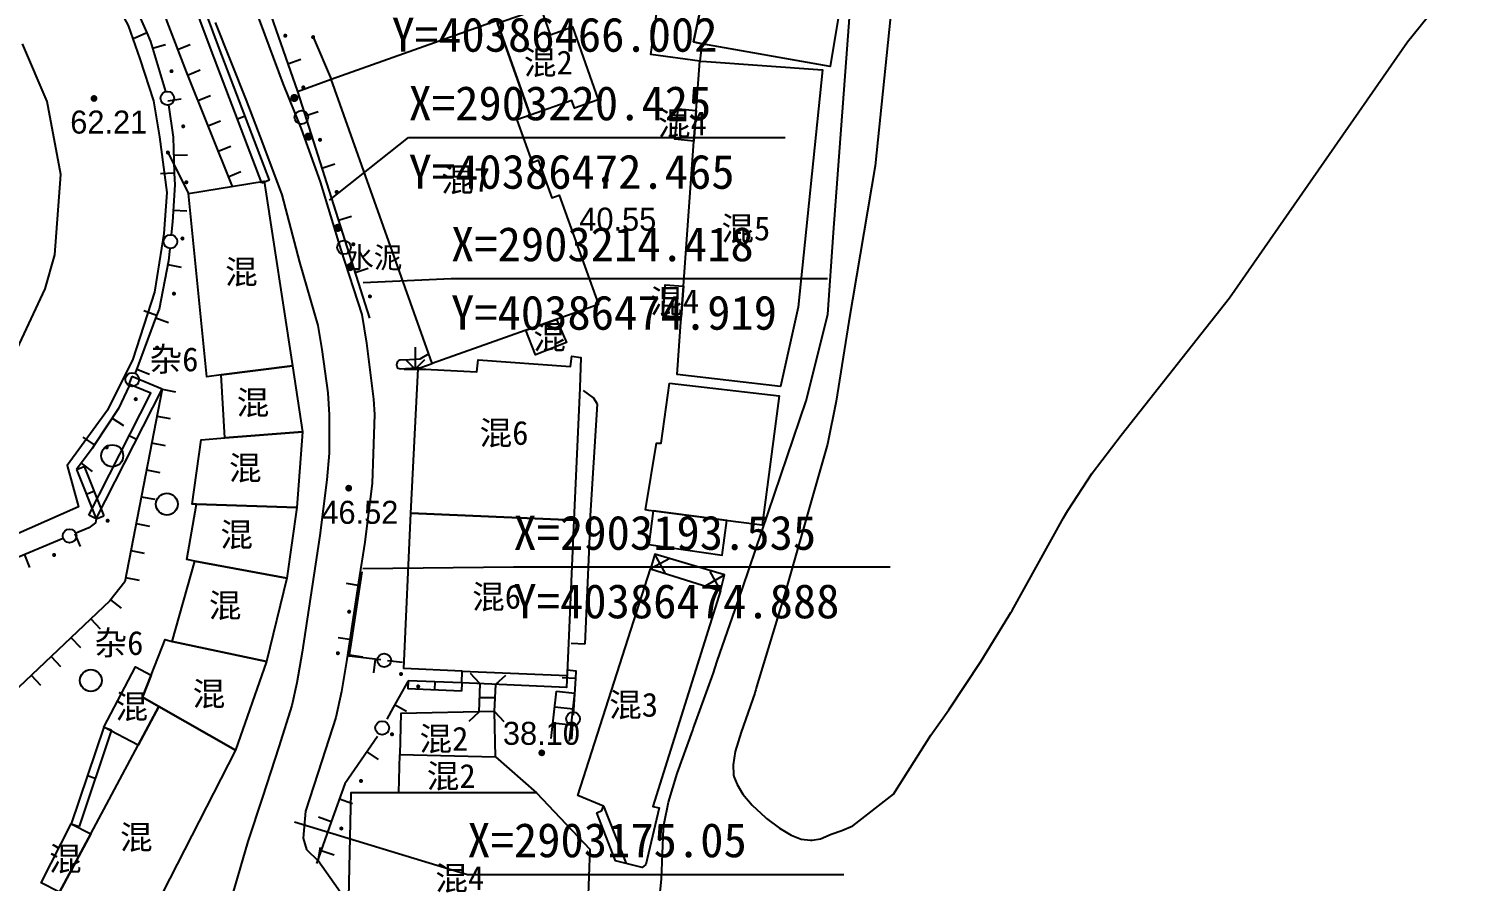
# Model space of a CAD drawing. Header units: metres. Extents: x 36500 to 80772748, y -35000 to 5806266.
# Drawn here: x 40382659 to 40382764.2, y 2902354.7 to 2902416.9 of the extents above; entities that cross this region are included whole.
import ezdxf
from ezdxf.enums import TextEntityAlignment as Align

# ---------------------------------------------------------------- set-up
doc = ezdxf.new("R2010")
doc.units = ezdxf.units.M
doc.header["$LTSCALE"] = 10
for name, pattern in [('2', [0]), ('229', [1.5, 1, -0.5]), ('243432', [0]), ('999400', [0])]:
    doc.linetypes.add(name, pattern=pattern)
doc.layers.add('dx', color=252, linetype='Continuous')
doc.layers.add('坐标', color=7, linetype='Continuous')
doc.styles.add('DMZD', font='')
doc.styles.add('HZ', font='')
doc.styles.add('JMXD', font='')
doc.styles.add('JTXD', font='')
doc.styles.add('ZBZD', font='')
doc.styles.get('DMZD').set_extended_font_data('方正中等线简体')
doc.styles.get('HZ').set_extended_font_data('SimSun')
doc.styles.get('JMXD').set_extended_font_data('SimSun')
doc.styles.get('JTXD').set_extended_font_data('SimSun')
doc.styles.get('ZBZD').set_extended_font_data('SimSun')
doc.linetypes.add('120', pattern='A,0,[149,SSAAA.SHX,S=0.1,R=0,X=0,Y=0],-0.8', length=0.8)

# ---------------------------------------------------------------- blocks, each defined once
blk = doc.blocks.new('954200')
at = {"color": 0, "linetype": 'Continuous', "lineweight": -3, "flags": 128}
for points in [[(0, 1.6), (0, 0), (0.707, 0.707)], [(-0.8, 0), (0.8, 0)], [(-0.707, 0.707), (0, 0)]]:
    blk.add_lwpolyline(points, dxfattribs=at)
blk = doc.blocks.new('931300')
at = {"color": 0, "linetype": 'Continuous', "lineweight": -3}
blk.add_circle((0, 0), 0.8, dxfattribs=at)
blk = doc.blocks.new('6452110')
at = {"linetype": '2'}
h = blk.add_hatch(color=0, dxfattribs=at)
edge = h.paths.add_edge_path(flags=0)
edge.add_arc((0, 0.85), 0.15, 0, 360)
blk = doc.blocks.new('6452120')
at = {"color": 0, "linetype": 'Continuous', "flags": 128}
blk.add_lwpolyline([(0, 0), (0, 1)], dxfattribs=at)
blk = doc.blocks.new('4641010')
at = {"color": 0, "linetype": 'Continuous', "flags": 128}
blk.add_lwpolyline([(0, 0), (0, 1)], dxfattribs=at)
blk = doc.blocks.new('5210030')
at = {"linetype": '2'}
h = blk.add_hatch(color=0, dxfattribs=at)
edge = h.paths.add_edge_path(flags=0)
edge.add_arc((3.85, 0), 0.15, 0, 360)
at = {"color": 0, "linetype": 'Continuous', "flags": 128}
blk.add_lwpolyline([(3.8, 0), (0.5, 0)], dxfattribs=at)
blk = doc.blocks.new('gc200')
at = {"linetype": '2'}
h = blk.add_hatch(color=0, dxfattribs=at)
edge = h.paths.add_edge_path(flags=0)
edge.add_arc((0, 0), 0.25, 0, 360)

msp = doc.modelspace()

# ---------------------------------------------------------------- hatches: boundary and pattern name
at = {"layer": 'dx', "linetype": '2'}
h = msp.add_hatch(color=252, dxfattribs=at)
edge = h.paths.add_edge_path(flags=0)
edge.add_arc((40382677.728, 2902416.405), 0.15, 0, 360)
h = msp.add_hatch(color=252, dxfattribs=at)
edge = h.paths.add_edge_path(flags=0)
edge.add_arc((40382679.047, 2902412.628), 0.15, 0, 360)
at = {"layer": 'dx', "linetype": '999400'}
h = msp.add_hatch(color=252, dxfattribs=at)
edge = h.paths.add_edge_path(flags=0)
edge.add_arc((40382678.39, 2902411.858), 0.3, 0, 360)
h = msp.add_hatch(color=252, dxfattribs=at)
edge = h.paths.add_edge_path(flags=0)
edge.add_arc((40382679.418, 2902409.039), 0.3, 0, 360)
at = {"layer": 'dx', "linetype": '2'}
h = msp.add_hatch(color=252, dxfattribs=at)
edge = h.paths.add_edge_path(flags=0)
edge.add_arc((40382680.269, 2902408.805), 0.15, 0, 360)
h = msp.add_hatch(color=252, dxfattribs=at)
edge = h.paths.add_edge_path(flags=0)
edge.add_arc((40382681.483, 2902404.994), 0.15, 0, 360)
at = {"layer": 'dx', "linetype": '999400'}
h = msp.add_hatch(color=252, dxfattribs=at)
edge = h.paths.add_edge_path(flags=0)
edge.add_arc((40382681.569, 2902402.378), 0.3, 0, 360)
at = {"layer": 'dx', "linetype": '2'}
h = msp.add_hatch(color=252, dxfattribs=at)
edge = h.paths.add_edge_path(flags=0)
edge.add_arc((40382682.697, 2902401.183), 0.15, 0, 360)
at = {"layer": 'dx', "linetype": '999400'}
h = msp.add_hatch(color=252, dxfattribs=at)
edge = h.paths.add_edge_path(flags=0)
edge.add_arc((40382682.466, 2902399.515), 0.3, 0, 360)
at = {"layer": 'dx', "linetype": '2'}
h = msp.add_hatch(color=252, dxfattribs=at)
edge = h.paths.add_edge_path(flags=0)
edge.add_arc((40382683.911, 2902397.371), 0.15, 0, 360)
h = msp.add_hatch(color=252, dxfattribs=at)
edge = h.paths.add_edge_path(flags=0)
edge.add_arc((40382682.394, 2902374.357), 0.15, 0, 360)

# ---------------------------------------------------------------- linework, layer by layer
at = {"layer": 'dx', "color": 252, "linetype": 'Continuous', "lineweight": -3, "flags": 128}
for points in [[(40382707.553, 2902415.947), (40382708.501, 2902420.447), (40382708.763, 2902421.692), (40382708.979, 2902422.719), (40382704.47, 2902423.402), (40382705.318, 2902428.987), (40382705.363, 2902429.287), (40382708.142, 2902428.865), (40382708.501, 2902428.81), (40382709.868, 2902428.602), (40382709.746, 2902427.791), (40382719.526, 2902426.209), (40382717.514, 2902414.156), (40382708.164, 2902415.819)], [(40382708.763, 2902421.692), (40382708.501, 2902420.447), (40382707.553, 2902415.947), (40382708.164, 2902415.819), (40382707.998, 2902414.548), (40382704.43, 2902415.038), (40382705.415, 2902422.179), (40382708.501, 2902421.73)], [(40382695.623, 2902410.601), (40382694.642, 2902410.253), (40382695.755, 2902407.147), (40382696.205, 2902407.309), (40382697.188, 2902404.57), (40382697.727, 2902404.764), (40382700.594, 2902396.786), (40382688.468, 2902392.472), (40382681.084, 2902413.224), (40382693.161, 2902417.521), (40382693.233, 2902417.32)], [(40382695.623, 2902410.601), (40382693.233, 2902417.32), (40382696.387, 2902418.422), (40382697.069, 2902416.467), (40382698.716, 2902417.042), (40382700.576, 2902411.717), (40382698.861, 2902411.118), (40382698.67, 2902411.665)], [(40382707.998, 2902414.548), (40382708.501, 2902414.513), (40382716.977, 2902413.922), (40382715.185, 2902396.591), (40382713.89, 2902390.807), (40382706.351, 2902391.671), (40382706.652, 2902395.854), (40382706.815, 2902398.12), (40382707.577, 2902408.696), (40382707.738, 2902410.934)], [(40382707.577, 2902408.696), (40382706.181, 2902408.848), (40382706.424, 2902411.077), (40382707.738, 2902410.934)], [(40382678.246, 2902392.317), (40382673.05, 2902391.638), (40382672.004, 2902391.501), (40382670.652, 2902404.879), (40382676.183, 2902405.795)], [(40382706.652, 2902395.854), (40382705.323, 2902395.942), (40382705.477, 2902398.213), (40382706.815, 2902398.12)], [(40382697.546, 2902395.701), (40382698.26, 2902394.014), (40382696, 2902393.11), (40382695.291, 2902394.899)], [(40382678.246, 2902392.317), (40382678.985, 2902387.49), (40382673.304, 2902387.044), (40382673.05, 2902391.638)], [(40382698.807, 2902381.038), (40382686.893, 2902381.564), (40382687.431, 2902392.1), (40382691.712, 2902391.859), (40382691.825, 2902392.756), (40382698.559, 2902392.258), (40382698.661, 2902393.022), (40382699.31, 2902392.917), (40382699.235, 2902390.705)], [(40382705.801, 2902391.03), (40382713.81, 2902390.111), (40382712.554, 2902380.673), (40382710.629, 2902380.924), (40382704.288, 2902381.751), (40382704.036, 2902381.784), (40382704.839, 2902386.665), (40382705.172, 2902386.653)], [(40382678.985, 2902387.49), (40382678.569, 2902381.958), (40382671.251, 2902382.198), (40382670.926, 2902382.209), (40382671.586, 2902386.909), (40382673.304, 2902387.044)], [(40382678.569, 2902381.958), (40382677.844, 2902376.809), (40382671.119, 2902378.058), (40382670.548, 2902378.163), (40382671.251, 2902382.198)], [(40382704.593, 2902381.711), (40382704.273, 2902379.254), (40382709.643, 2902378.485), (40382709.972, 2902381.01)], [(40382686.893, 2902381.564), (40382698.807, 2902381.038), (40382698.409, 2902372.054), (40382698.269, 2902368.835), (40382690.62, 2902369.167), (40382690.658, 2902370.024), (40382686.377, 2902370.208)], [(40382704.41, 2902377.499), (40382709.522, 2902375.883), (40382709.82, 2902377.04), (40382704.725, 2902378.567)], [(40382677.844, 2902376.809), (40382676.365, 2902370.727), (40382669.459, 2902372.194), (40382671.119, 2902378.058)], [(40382709.522, 2902375.883), (40382704.574, 2902360.146), (40382705.029, 2902360.036), (40382704.065, 2902355.918), (40382703.789, 2902355.683), (40382701.856, 2902356.179), (40382700.479, 2902359.676), (40382700.841, 2902359.841), (40382700.981, 2902360.157), (40382699.104, 2902360.933), (40382704.41, 2902377.499)], [(40382676.365, 2902370.727), (40382674.096, 2902364.263), (40382668.504, 2902367.434), (40382667.309, 2902368.112), (40382667.944, 2902369.731), (40382668.964, 2902372.333), (40382669.459, 2902372.194)], [(40382668.504, 2902367.434), (40382666.992, 2902364.609), (40382664.475, 2902365.937), (40382666.801, 2902370.337), (40382667.944, 2902369.731), (40382667.309, 2902368.112)], [(40382674.096, 2902364.263), (40382666.101, 2902348.644), (40382665.217, 2902349.079), (40382661.252, 2902353.89), (40382663.53, 2902358.145), (40382666.992, 2902364.609), (40382668.504, 2902367.434)], [(40382693.077, 2902363.772), (40382693.014, 2902367.072), (40382686.159, 2902366.938), (40382686.091, 2902363.932)], [(40382696.085, 2902361.134), (40382686.028, 2902361.153), (40382686.091, 2902363.932), (40382693.077, 2902363.772)], [(40382696.085, 2902361.134), (40382699.973, 2902357.031), (40382699.69, 2902349.039), (40382696.783, 2902346.555), (40382692.535, 2902346.635), (40382689.029, 2902346.702), (40382682.937, 2902352.206), (40382682.489, 2902352.858), (40382682.365, 2902353.503), (40382682.549, 2902361.159), (40382686.028, 2902361.153)], [(40382661.252, 2902353.89), (40382659.894, 2902354.556), (40382662.104, 2902358.877), (40382663.53, 2902358.145)]]:
    msp.add_lwpolyline(points, close=True, dxfattribs=at)
for points in [[(40382658.694, 2902427.513), (40382660.418, 2902425.864), (40382662.939, 2902422.857), (40382664.674, 2902420.067), (40382666.248, 2902417.147), (40382667.119, 2902414.727), (40382668.115, 2902411.652), (40382668.534, 2902409.02), (40382669.069, 2902404.958), (40382668.853, 2902401.961), (40382668.177, 2902397.695), (40382666.597, 2902392.801), (40382664.739, 2902389.062), (40382661.8, 2902385.034), (40382662.617, 2902382.022), (40382642.17, 2902372.983)], [(40382667.869, 2902425.064), (40382667.969, 2902420.616), (40382669.068, 2902417.453), (40382670.499, 2902413.761), (40382673.844, 2902405.408)], [(40382676.006, 2902405.645), (40382672.339, 2902415.296), (40382668.951, 2902424.378)], [(40382676.566, 2902405.858), (40382672.901, 2902415.507), (40382669.513, 2902424.588)], [(40382675.279, 2902421.905), (40382678.621, 2902412.329), (40382683.888, 2902395.793)], [(40382665.491, 2902421.135), (40382666.146, 2902419.977), (40382667.614, 2902416.61)], [(40382722.303, 2902421.389), (40382720.818, 2902406.901), (40382718.878, 2902395.534), (40382717.961, 2902389.724), (40382717.332, 2902386.587), (40382714.179, 2902375.59), (40382712.15, 2902368.865), (40382712.089, 2902368.665), (40382712.056, 2902368.538), (40382712.021, 2902368.411), (40382711.032, 2902365.573), (40382710.599, 2902364.165), (40382710.441, 2902363.171), (40382710.477, 2902362.454), (40382710.501, 2902362.338), (40382710.722, 2902361.734), (40382711.157, 2902361.031), (40382711.831, 2902360.241), (40382712.81, 2902359.329), (40382712.875, 2902359.274), (40382713.824, 2902358.553), (40382714.679, 2902358.047), (40382715.415, 2902357.765), (40382716.085, 2902357.685), (40382716.152, 2902357.689), (40382716.209, 2902357.689), (40382716.826, 2902357.788), (40382717.609, 2902358.115), (40382718.375, 2902358.379), (40382719.18, 2902358.727), (40382722.141, 2902361.044), (40382724.873, 2902365.351), (40382726.183, 2902367.202), (40382728.517, 2902370.716), (40382730.582, 2902374.068), (40382730.723, 2902374.31), (40382730.805, 2902374.453), (40382734.566, 2902381.213), (40382734.735, 2902381.495), (40382734.889, 2902381.747), (40382736.665, 2902384.463), (40382738.779, 2902387.252), (40382746.683, 2902397.279), (40382759.701, 2902415.951), (40382764.195, 2902421.558)], [(40382708.501, 2902368.489), (40382708.884, 2902369.551), (40382708.912, 2902369.629), (40382708.971, 2902369.831), (40382709.272, 2902370.756), (40382711.155, 2902376.115), (40382715.761, 2902389.748), (40382717.357, 2902396.056), (40382717.769, 2902402.046), (40382719.058, 2902419.358)], [(40382675.51, 2902418.41), (40382677.562, 2902412.909), (40382678.892, 2902409.605), (40382680.287, 2902405.727), (40382681.792, 2902400.777), (40382683.326, 2902396.049), (40382683.671, 2902393.96), (40382684.173, 2902389.885), (40382684.24, 2902388.76), (40382684.138, 2902385.882), (40382684.083, 2902383.735), (40382683.534, 2902379.447), (40382683.08, 2902376.523), (40382682.224, 2902370.867), (40382681.825, 2902368.537), (40382681.416, 2902366.646), (40382680.405, 2902363.472), (40382679.207, 2902359.809), (40382679.041, 2902357.834), (40382679.271, 2902356.992), (40382680.137, 2902356.178)], [(40382667.614, 2902416.61), (40382666.697, 2902416.21)], [(40382667.614, 2902416.61), (40382667.882, 2902415.994), (40382668.982, 2902412.323)], [(40382672.606, 2902417.365), (40382674.846, 2902411.745), (40382676.077, 2902408.554), (40382677.471, 2902404.788), (40382678.778, 2902399.872), (40382680.098, 2902395.263), (40382680.391, 2902393.487), (40382680.842, 2902390.33), (40382680.924, 2902388.72), (40382680.943, 2902385.944), (40382680.776, 2902383.988), (40382680.253, 2902379.911), (40382679.806, 2902377.025), (40382678.954, 2902371.395), (40382678.572, 2902369.167), (40382678.212, 2902367.501), (40382677.252, 2902364.49), (40382676.056, 2902360.832), (40382675.007, 2902357.573), (40382673.872, 2902353.733)], [(40382657.3, 2902391.728), (40382660.195, 2902397.925), (40382660.896, 2902400.411), (40382661.348, 2902406.273), (40382660.331, 2902411.607), (40382658.528, 2902415.823)], [(40382669.864, 2902415.4), (40382670.796, 2902415.761)], [(40382677.915, 2902414.352), (40382678.86, 2902414.681)], [(40382670.589, 2902413.536), (40382671.517, 2902413.908)], [(40382669.19, 2902411.347), (40382669.533, 2902409.009), (40382669.627, 2902406.37)], [(40382671.332, 2902411.679), (40382672.261, 2902412.051)], [(40382672.076, 2902409.823), (40382673.004, 2902410.194)], [(40382679.185, 2902410.559), (40382680.138, 2902410.863)], [(40382672.82, 2902407.966), (40382673.748, 2902408.338)], [(40382680.399, 2902406.748), (40382681.352, 2902407.051)], [(40382669.627, 2902406.37), (40382668.628, 2902406.334)], [(40382669.627, 2902406.37), (40382669.658, 2902405.509), (40382669.487, 2902402.81), (40382669.393, 2902401.877)], [(40382673.563, 2902406.109), (40382674.492, 2902406.481)], [(40382676.566, 2902405.858), (40382676.006, 2902405.645)], [(40382681.613, 2902402.936), (40382682.566, 2902403.24)], [(40382669.293, 2902400.881), (40382669.202, 2902399.969), (40382668.509, 2902396.445), (40382668.336, 2902395.98)], [(40382682.827, 2902399.125), (40382683.78, 2902399.429)], [(40382668.336, 2902395.98), (40382666.773, 2902391.772), (40382666.767, 2902391.759)], [(40382668.336, 2902395.98), (40382667.399, 2902396.328)], [(40382663.912, 2902381.134), (40382668.728, 2902390.607), (40382666.529, 2902391.532)], [(40382666.529, 2902391.532), (40382666.296, 2902390.979)], [(40382668.728, 2902390.607), (40382666.011, 2902376.538), (40382664.908, 2902375.153), (40382657.313, 2902367.948), (40382653.956, 2902364.083), (40382652.981, 2902362.662)], [(40382663.377, 2902381.406), (40382667.901, 2902390.304), (40382666.296, 2902390.979)], [(40382666.337, 2902390.855), (40382665.541, 2902389.186), (40382663.805, 2902386.552)], [(40382668.728, 2902390.607), (40382669.71, 2902390.417)], [(40382668.349, 2902388.643), (40382669.331, 2902388.453)], [(40382663.805, 2902386.552), (40382662.97, 2902387.103)], [(40382663.805, 2902386.552), (40382663.615, 2902386.265), (40382662.478, 2902384.734)], [(40382667.97, 2902386.679), (40382668.952, 2902386.49)], [(40382662.478, 2902384.734), (40382663.035, 2902384.956)], [(40382663.035, 2902384.956), (40382664.469, 2902381.356)], [(40382662.478, 2902384.734), (40382663.912, 2902381.134)], [(40382667.59, 2902384.716), (40382668.572, 2902384.526)], [(40382667.211, 2902382.752), (40382668.193, 2902382.562)], [(40382663.912, 2902381.134), (40382663.865, 2902380.842), (40382663.383, 2902380.477), (40382662.382, 2902380.06)], [(40382663.912, 2902381.134), (40382663.377, 2902381.406)], [(40382663.912, 2902381.134), (40382664.469, 2902381.356)], [(40382666.832, 2902380.788), (40382667.813, 2902380.598)], [(40382661.568, 2902379.721), (40382657.498, 2902378.025)], [(40382666.452, 2902378.824), (40382667.434, 2902378.635)], [(40382705.487, 2902377.16), (40382704.725, 2902378.567)], [(40382705.822, 2902378.25), (40382704.41, 2902377.499)], [(40382666.073, 2902376.861), (40382667.055, 2902376.671)], [(40382682.581, 2902372.304), (40382683.353, 2902377.276)], [(40382708.427, 2902376.254), (40382709.82, 2902377.04)], [(40382708.746, 2902377.282), (40382709.522, 2902375.883)], [(40382683.194, 2902376.256), (40382682.206, 2902376.41)], [(40382664.969, 2902375.231), (40382665.752, 2902374.608)], [(40382663.529, 2902373.845), (40382664.217, 2902373.119)], [(40382662.078, 2902372.468), (40382662.766, 2902371.743)], [(40382682.581, 2902372.304), (40382681.593, 2902372.457)], [(40382682.413, 2902371.22), (40382682.581, 2902372.304)], [(40382684.715, 2902370.839), (40382682.397, 2902371.118), (40382682.413, 2902371.22)], [(40382682.413, 2902371.22), (40382683.401, 2902371.066)], [(40382660.627, 2902371.092), (40382661.315, 2902370.366)], [(40382686.287, 2902370.65), (40382685.199, 2902370.781)], [(40382659.176, 2902369.715), (40382659.864, 2902368.99)], [(40382686.696, 2902369.322), (40382685.603, 2902367.374), (40382685.142, 2902366.507)], [(40382686.696, 2902369.322), (40382686.673, 2902368.722)], [(40382690.62, 2902369.167), (40382686.696, 2902369.322)], [(40382690.62, 2902369.167), (40382690.596, 2902368.567)], [(40382691.942, 2902369.109), (40382691.859, 2902367.034)], [(40382698.946, 2902369.479), (40382697.948, 2902369.544)], [(40382698.946, 2902369.479), (40382698.982, 2902370.023), (40382698.324, 2902370.101)], [(40382698.771, 2902366.801), (40382698.946, 2902369.479)], [(40382690.596, 2902368.567), (40382686.673, 2902368.722)], [(40382693.058, 2902368.065), (40382691.901, 2902368.072)], [(40382693.014, 2902367.072), (40382693.101, 2902369.059)], [(40382696.911, 2902345.459), (40382700.186, 2902346.453), (40382701.748, 2902347.228), (40382702.928, 2902348.714), (40382703.53, 2902349.618), (40382703.6, 2902349.735), (40382703.64, 2902349.801), (40382704.262, 2902350.966), (40382704.749, 2902352.193), (40382705.045, 2902353.313), (40382705.065, 2902353.42), (40382705.218, 2902354.825), (40382705.36, 2902358.535), (40382705.372, 2902358.643), (40382705.385, 2902358.75), (40382705.404, 2902358.894), (40382705.725, 2902360.454), (40382706.362, 2902362.548), (40382707.502, 2902365.72), (40382707.53, 2902365.798), (40382708.501, 2902368.489)], [(40382697.16, 2902365.107), (40382697.53, 2902368.553)], [(40382697.53, 2902368.553), (40382698.875, 2902368.408)], [(40382698.486, 2902364.912), (40382698.875, 2902368.408)], [(40382697.407, 2902367.404), (40382698.747, 2902367.257)], [(40382664.475, 2902365.937), (40382662.104, 2902358.877)], [(40382664.475, 2902365.937), (40382665.043, 2902365.746)], [(40382697.283, 2902366.256), (40382698.619, 2902366.11)], [(40382698.657, 2902365.061), (40382698.736, 2902366.266)], [(40382665.043, 2902365.746), (40382662.672, 2902358.686)], [(40382684.457, 2902365.254), (40382682.08, 2902361.789), (40382681.092, 2902359.015)], [(40382662.104, 2902358.877), (40382662.672, 2902358.686)], [(40382681.092, 2902359.015), (40382680.013, 2902355.986)], [(40382681.092, 2902359.015), (40382680.15, 2902359.351)], [(40382682.937, 2902352.206), (40382680.137, 2902356.178)]]:
    msp.add_lwpolyline(points, dxfattribs=at)
at = {"layer": 'dx', "color": 252, "linetype": '120', "lineweight": -3, "flags": 128}
msp.add_lwpolyline([(40382678.621, 2902412.329), (40382681.084, 2902413.224)], dxfattribs=at)
at = {"layer": 'dx', "color": 252, "linetype": '243432', "lineweight": -3, "flags": 128}
for points in [[(40382674.79, 2902410.535), (40382674.229, 2902410.322)], [(40382676.566, 2902405.858), (40382676.006, 2902405.645)], [(40382666.861, 2902386.934), (40382666.326, 2902387.206)], [(40382662.478, 2902384.734), (40382663.035, 2902384.956)], [(40382663.195, 2902382.934), (40382663.752, 2902383.156)], [(40382663.912, 2902381.134), (40382663.377, 2902381.406)], [(40382688.658, 2902369.244), (40382688.634, 2902368.645)], [(40382690.62, 2902369.167), (40382690.596, 2902368.567)], [(40382664.475, 2902365.937), (40382665.043, 2902365.746)], [(40382663.289, 2902362.407), (40382663.858, 2902362.216)]]:
    msp.add_lwpolyline(points, dxfattribs=at)
at = {"layer": 'dx', "color": 252, "linetype": 'Continuous', "lineweight": -3, "flags": 128}
msp.add_lwpolyline([(40382688.218, 2902393.172), (40382687.567, 2902392.793), (40382686.814, 2902392.742), (40382686.094, 2902392.726, 0.5124349), (40382685.943, 2902392.14), (40382686.148, 2902392.078), (40382687.636, 2902392.19), (40382688.468, 2902392.472)], format="xyb", dxfattribs=at)
at = {"layer": 'dx', "color": 252, "linetype": '229', "lineweight": -3, "flags": 128}
for points in [[(40382700.007, 2902380.985), (40382700.536, 2902389.514), (40382700.251, 2902389.979), (40382699.235, 2902390.705)], [(40382700.007, 2902380.985), (40382699.609, 2902372.001), (40382698.409, 2902372.054)], [(40382690.658, 2902370.024), (40382698.307, 2902369.696)], [(40382700.981, 2902360.157), (40382702.625, 2902355.982)]]:
    msp.add_lwpolyline(points, dxfattribs=at)
at = {"layer": 'dx', "color": 252, "linetype": 'Continuous', "lineweight": -3}
for centre in [(40382669.117, 2902411.842), (40382678.904, 2902410.448), (40382669.343, 2902401.379), (40382682.018, 2902400.947), (40382666.552, 2902391.307), (40382661.975, 2902379.89), (40382684.957, 2902370.81), (40382698.754, 2902366.533), (40382684.807, 2902365.876)]:
    msp.add_circle(centre, 0.5, dxfattribs=at)
at = {"layer": '坐标', "color": 252, "linetype": 'Continuous'}
for p, q in [((40382680.965, 2902404.401), (40382686.735, 2902408.98)), ((40382686.735, 2902408.98), (40382714.235, 2902408.98)), ((40382683.419, 2902398.394), (40382689.834, 2902398.692)), ((40382689.834, 2902398.692), (40382717.334, 2902398.692)), ((40382683.389, 2902377.51), (40382694.395, 2902377.625)), ((40382694.395, 2902377.625), (40382721.895, 2902377.625)), ((40382678.411, 2902359.026), (40382691.027, 2902355.185)), ((40382691.027, 2902355.185), (40382718.527, 2902355.185))]:
    msp.add_line(p, q, dxfattribs=at)

# ---------------------------------------------------------------- block references
at = {"layer": 'dx', "color": 252}
for name, p, rotation in [('5210030', (40382681.282, 2902412.765), 113.2346835829941), ('6452120', (40382668.035, 2902415.486), 286.6851694684983), ('6452110', (40382668.609, 2902413.57), 286.6851694684983), ('6452120', (40382669.146, 2902411.646), 278.3408910353261), ('6452110', (40382669.436, 2902409.667), 278.3408910353261), ('5210030', (40382670.875, 2902404.432), 116.4900236043576), ('6452120', (40382669.58, 2902407.675), 272.0459428076115), ('6452110', (40382669.652, 2902405.676), 272.0459428076115), ('6452120', (40382669.542, 2902403.68), 266.3815850894924), ('6452110', (40382669.374, 2902401.687), 264.2616583355467), ('6452120', (40382669.149, 2902399.701), 258.8769283792182), ('6452110', (40382668.763, 2902397.739), 258.8769283792182), ('6452120', (40382668.271, 2902395.806), 249.6286335407878), ('6452110', (40382667.575, 2902393.931), 249.6286335407878), ('6452120', (40382666.879, 2902392.056), 249.6286335407878), ('6452110', (40382666.043, 2902390.24), 244.5182313833331), ('6452120', (40382665.083, 2902388.491), 236.6055664122119), ('6452110', (40382663.982, 2902386.821), 236.6055664122119), ('6452120', (40382662.82, 2902385.195), 233.3963065450476), ('6452110', (40382663.912, 2902381.134), 260.9386071860845), ('6452120', (40382662.368, 2902380.054), 202.6180261826247), ('6452110', (40382660.522, 2902379.285), 202.6180261826247), ('6452120', (40382658.676, 2902378.515), 202.6180261826247), ('6452110', (40382682.41, 2902371.199), 81.181026171088), ('6452120', (40382684.302, 2902370.889), 173.137058243788), ('6452110', (40382686.287, 2902370.65), 173.137058243788), ('6452110', (40382686.696, 2902369.322), 240.6887082523782), ('4641010', (40382691.942, 2902369.109), 42.70940134287862), ('4641010', (40382693.101, 2902369.059), 312.514922929069), ('6452120', (40382685.717, 2902367.578), 240.6887082523782), ('4641010', (40382691.859, 2902367.034), 132.7094107325928), ('4641010', (40382693.014, 2902367.072), 222.5149137614385), ('6452110', (40382684.775, 2902365.814), 242.0357307410298), ('6452120', (40382683.69, 2902364.137), 235.5446195605737), ('6452110', (40382682.559, 2902362.487), 235.5446195605737), ('6452120', (40382681.693, 2902360.703), 250.3949263122601), ('6452110', (40382681.022, 2902358.819), 250.3949263122601), ('4641010', (40382680.137, 2902356.178), 350.188115441225), ('6452120', (40382680.35, 2902356.935), 250.3949263122601)]:
    msp.add_blockref(name, p, dxfattribs=dict(at, rotation=rotation))
for name, p in [('gc200', (40382663.761, 2902411.823)), ('gc200', (40382701.099, 2902405.883)), ('954200', (40382687.206, 2902392.06)), ('931300', (40382665.094, 2902385.744)), ('931300', (40382669.083, 2902382.21)), ('gc200', (40382682.362, 2902383.376)), ('931300', (40382663.528, 2902369.34)), ('gc200', (40382696.462, 2902364.056))]:
    msp.add_blockref(name, p, dxfattribs=at)

# ---------------------------------------------------------------- texts
for s, height, style, p in [('混2', 1.75, 'JMXD', (40382696.939, 2902414.449)), ('混4', 1.75, 'JMXD', (40382706.729, 2902410.002)), ('混7', 1.75, 'JMXD', (40382690.9, 2902405.901)), ('混5', 1.75, 'JMXD', (40382711.362, 2902402.338)), ('水泥', 1.54, 'JTXD', (40382684.193, 2902400.212)), ('混', 1.75, 'JMXD', (40382674.526, 2902399.17)), ('混4', 1.75, 'JMXD', (40382706.16, 2902397.021)), ('混', 1.75, 'JMXD', (40382697.029, 2902394.395)), ('杂6', 1.75, 'ZBZD', (40382669.604, 2902392.783)), ('混', 1.75, 'JMXD', (40382675.368, 2902389.628)), ('混6', 1.75, 'JMXD', (40382693.705, 2902387.415)), ('混', 1.75, 'JMXD', (40382674.806, 2902384.856)), ('混', 1.75, 'JMXD', (40382674.175, 2902379.987)), ('混6', 1.75, 'JMXD', (40382693.161, 2902375.453)), ('混', 1.75, 'JMXD', (40382673.333, 2902374.823)), ('杂6', 1.75, 'ZBZD', (40382665.584, 2902372.077)), ('混', 1.75, 'JMXD', (40382672.154, 2902368.367)), ('混', 1.75, 'JMXD', (40382666.513, 2902367.441)), ('混3', 1.75, 'JMXD', (40382703.169, 2902367.568)), ('混2', 1.75, 'JMXD', (40382689.315, 2902365.089)), ('混2', 1.75, 'JMXD', (40382689.848, 2902362.369)), ('混', 1.75, 'JMXD', (40382666.849, 2902357.899)), ('混', 1.75, 'JMXD', (40382661.667, 2902356.327)), ('混4', 1.75, 'JMXD', (40382690.472, 2902354.915))]:
    msp.add_text(s, height=height, dxfattribs=dict(at, style=style)).set_placement(p, align=Align.MIDDLE_CENTER)
at = {"layer": 'dx', "color": 252, "style": 'DMZD'}
for s, p in [('62.21', (40382662.026, 2902410.94)), ('40.55', (40382699.203, 2902403.852)), ('46.52', (40382680.367, 2902382.454)), ('38.10', (40382693.626, 2902366.32))]:
    msp.add_text(s, height=1.68, dxfattribs=at).set_placement(p, align=Align.TOP_LEFT)
at = {"layer": '坐标', "color": 252, "linetype": 'Continuous', "style": 'HZ'}
for s, p in [('Y=40386466.002', (40382685.494, 2902415.234)), ('X=2903220.425', (40382686.735, 2902410.23)), ('Y=40386472.465', (40382686.735, 2902405.23)), ('X=2903214.418', (40382689.834, 2902399.942)), ('Y=40386474.919', (40382689.834, 2902394.942)), ('X=2903193.535', (40382694.395, 2902378.875)), ('Y=40386474.888', (40382694.395, 2902373.875)), ('X=2903175.05', (40382691.027, 2902356.435))]:
    msp.add_text(s, height=2.5, dxfattribs=at).set_placement(p)

doc.saveas('drawing.dxf')
